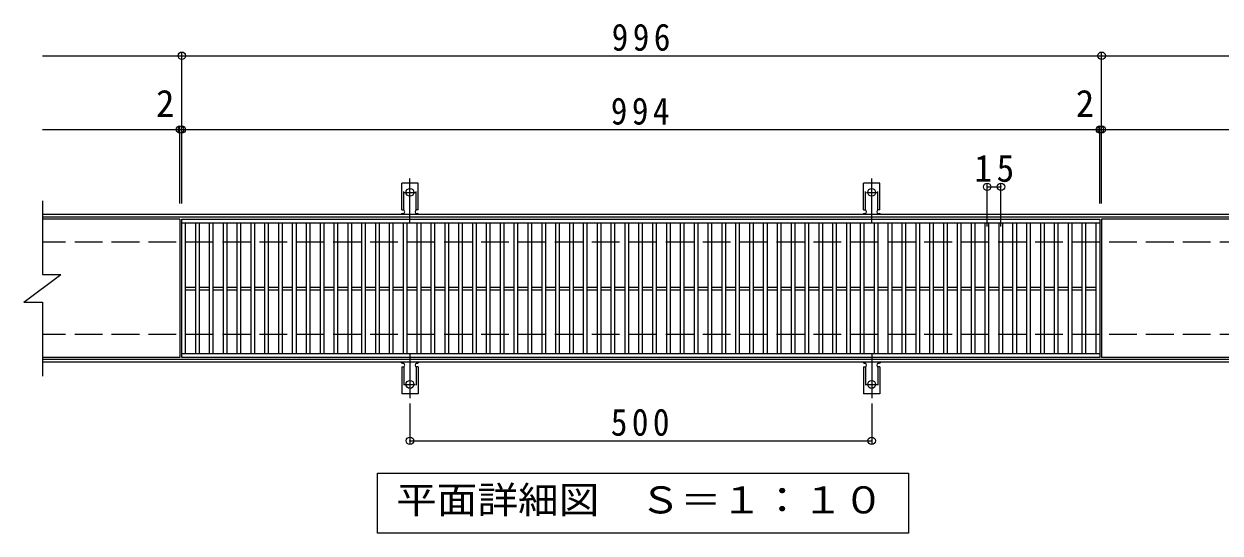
# Model space of a CAD drawing. Units: millimetres, scale not verified. Extents: x -1502 to 1694, y -1370 to 1203.
# Drawn here: x -670 to 625, y 651 to 1203 of the extents above; entities that cross this region are included whole.
import ezdxf
from ezdxf.enums import TextEntityAlignment as Align

# ---------------------------------------------------------------- set-up
doc = ezdxf.new("R2010")
doc.units = ezdxf.units.MM
doc.header["$LTSCALE"] = 10
doc.header["$PDMODE"] = 32
doc.header["$PDSIZE"] = 8
for name, pattern in [('CHAIN2', [12, 9, -1, 1, -1]), ('DASHED2', [3, 2, -1]), ('DASHED3', [4, 3, -1])]:
    doc.linetypes.add(name, pattern=pattern)
for name, color, linetype, lineweight in [('C-1', 2, 'Continuous', 9), ('C-2', 3, 'Continuous', 9), ('C-4', 7, 'Continuous', 9), ('C-5', 7, 'Continuous', 9), ('C-A', 3, 'Continuous', 9)]:
    doc.layers.add(name, color=color, linetype=linetype, lineweight=lineweight)
doc.styles.add('ＭＳ ゴシック', font='')
doc.styles.get('ＭＳ ゴシック').set_extended_font_data('MS Gothic')

msp = doc.modelspace()

# ---------------------------------------------------------------- linework, layer by layer
at = {"layer": 'C-1'}
for p, q in [((654.58, 996.45), (-650.42, 996.45)), ((654.58, 993.44), (-650.42, 993.44)), ((654.58, 839.45), (-650.42, 839.45)), ((654.58, 836.45), (-650.42, 836.44))]:
    msp.add_line(p, q, dxfattribs=at)
at = {"layer": 'C-1', "linetype": 'DASHED3'}
for p, q in [((654.58, 966.44), (-650.42, 966.44)), ((654.58, 866.45), (-650.42, 866.45))]:
    msp.add_line(p, q, dxfattribs=at)
at = {"layer": 'C-2'}
for p, q in [((-650.42, 1011.45), (-650.42, 931.45)), ((-501.42, 991.44), (-650.42, 991.44)), ((-501.42, 991.44), (-501.42, 841.45)), ((-499.42, 987.44), (494.58, 987.44)), ((-495.42, 845.44), (-495.42, 987.44)), ((-484.42, 845.44), (-484.42, 987.44)), ((-480.42, 845.44), (-480.42, 987.44)), ((-469.42, 845.44), (-469.42, 987.44)), ((-465.42, 845.44), (-465.42, 987.44)), ((-454.42, 845.44), (-454.42, 987.44)), ((-450.42, 845.44), (-450.42, 987.44)), ((-439.42, 845.44), (-439.42, 987.44)), ((-435.42, 845.44), (-435.42, 987.44)), ((-424.42, 845.44), (-424.42, 987.44)), ((-420.42, 845.44), (-420.42, 987.44)), ((-409.42, 845.44), (-409.42, 987.44)), ((-405.42, 845.44), (-405.42, 987.44)), ((-394.42, 845.44), (-394.42, 987.44)), ((-390.42, 845.44), (-390.42, 987.44)), ((-379.42, 845.44), (-379.42, 987.44)), ((-375.42, 845.44), (-375.42, 987.44)), ((-364.42, 845.44), (-364.42, 987.44)), ((-360.42, 845.44), (-360.42, 987.44)), ((-349.42, 845.44), (-349.42, 987.44)), ((-345.42, 845.44), (-345.42, 987.44)), ((-334.42, 845.44), (-334.42, 987.44)), ((-330.42, 845.44), (-330.42, 987.44)), ((-319.42, 845.44), (-319.42, 987.44)), ((-315.42, 845.44), (-315.42, 987.44)), ((-304.42, 845.44), (-304.42, 987.44)), ((-300.42, 845.44), (-300.42, 987.44)), ((-289.42, 845.44), (-289.42, 987.44)), ((-285.42, 845.44), (-285.42, 987.44)), ((-274.42, 845.44), (-274.42, 987.44)), ((-270.42, 845.44), (-270.42, 987.44)), ((-259.42, 845.44), (-259.42, 987.44)), ((-255.42, 845.44), (-255.42, 987.44)), ((-244.42, 845.44), (-244.42, 987.44)), ((-240.42, 845.44), (-240.42, 987.44)), ((-229.42, 845.44), (-229.42, 987.44)), ((-225.42, 845.44), (-225.42, 987.44)), ((-214.42, 845.44), (-214.42, 987.44)), ((-210.42, 845.44), (-210.42, 987.44)), ((-199.42, 845.44), (-199.42, 987.44)), ((-195.42, 845.44), (-195.42, 987.44)), ((-184.42, 845.44), (-184.42, 987.44)), ((-180.42, 845.44), (-180.42, 987.44)), ((-169.42, 845.44), (-169.42, 987.44)), ((-165.42, 845.44), (-165.42, 987.44)), ((-154.42, 845.44), (-154.42, 987.44)), ((-150.42, 845.44), (-150.42, 987.44)), ((-139.42, 845.44), (-139.42, 987.44)), ((-135.42, 845.44), (-135.42, 987.44)), ((-124.42, 845.44), (-124.42, 987.44)), ((-120.42, 845.44), (-120.42, 987.44)), ((-109.42, 845.44), (-109.42, 987.44)), ((-105.42, 845.44), (-105.42, 987.44)), ((-94.42, 845.44), (-94.42, 987.44)), ((-90.42, 845.44), (-90.42, 987.44)), ((-79.42, 845.44), (-79.42, 987.44)), ((-75.42, 845.44), (-75.42, 987.44)), ((-64.42, 845.44), (-64.42, 987.44)), ((-60.42, 845.44), (-60.42, 987.44)), ((-49.42, 845.44), (-49.42, 987.44)), ((-45.42, 845.44), (-45.42, 987.44)), ((-34.42, 845.44), (-34.42, 987.44)), ((-30.42, 845.44), (-30.42, 987.44)), ((-19.42, 845.44), (-19.42, 987.44)), ((-15.42, 845.44), (-15.42, 987.44)), ((-4.42, 845.44), (-4.42, 987.44)), ((-0.42, 845.44), (-0.42, 987.44)), ((10.58, 845.44), (10.58, 987.44)), ((14.58, 845.44), (14.58, 987.44)), ((25.58, 845.44), (25.58, 987.44)), ((29.58, 845.44), (29.58, 987.44)), ((40.58, 845.44), (40.58, 987.44)), ((44.58, 845.44), (44.58, 987.44)), ((55.58, 845.44), (55.58, 987.44)), ((59.58, 845.44), (59.58, 987.44)), ((70.58, 845.44), (70.58, 987.44)), ((74.58, 845.44), (74.58, 987.44)), ((85.58, 845.44), (85.58, 987.44)), ((89.58, 845.44), (89.58, 987.44)), ((100.58, 845.44), (100.58, 987.44)), ((104.58, 845.44), (104.58, 987.44)), ((115.58, 845.44), (115.58, 987.44)), ((119.58, 845.44), (119.58, 987.44)), ((130.58, 845.44), (130.58, 987.44)), ((134.58, 845.44), (134.58, 987.44)), ((145.58, 845.44), (145.58, 987.44)), ((149.58, 845.44), (149.58, 987.44)), ((160.58, 845.44), (160.58, 987.44)), ((164.58, 845.44), (164.58, 987.44)), ((175.58, 845.44), (175.58, 987.44)), ((179.58, 845.44), (179.58, 987.44)), ((190.58, 845.44), (190.58, 987.44)), ((194.58, 845.44), (194.58, 987.44)), ((205.58, 845.44), (205.58, 987.44)), ((209.58, 845.44), (209.58, 987.44)), ((220.58, 845.44), (220.58, 987.44)), ((224.58, 845.44), (224.58, 987.44)), ((235.58, 845.44), (235.58, 987.44)), ((239.58, 845.44), (239.58, 987.44)), ((250.58, 845.44), (250.58, 987.44)), ((254.58, 845.44), (254.58, 987.44)), ((265.58, 845.44), (265.58, 987.44)), ((269.58, 845.44), (269.58, 987.44)), ((280.58, 845.44), (280.58, 987.44)), ((284.58, 845.44), (284.58, 987.44)), ((295.58, 845.44), (295.58, 987.44)), ((299.58, 845.44), (299.58, 987.44)), ((310.58, 845.44), (310.58, 987.44)), ((314.58, 845.44), (314.58, 987.44)), ((325.58, 845.44), (325.58, 987.44)), ((329.58, 845.44), (329.58, 987.44)), ((340.58, 845.44), (340.58, 987.44)), ((344.58, 845.44), (344.58, 987.44)), ((355.58, 845.44), (355.58, 987.44)), ((359.58, 845.44), (359.58, 987.44)), ((370.58, 845.44), (370.58, 987.44)), ((374.58, 845.44), (374.58, 987.44)), ((385.58, 845.44), (385.58, 987.44)), ((389.58, 845.44), (389.58, 987.44)), ((400.58, 845.44), (400.58, 987.44)), ((404.58, 845.44), (404.58, 987.44)), ((415.58, 845.44), (415.58, 987.44)), ((419.58, 845.44), (419.58, 987.44)), ((430.58, 845.44), (430.58, 987.44)), ((434.58, 845.44), (434.58, 987.44)), ((445.58, 845.44), (445.58, 987.44)), ((449.58, 845.44), (449.58, 987.44)), ((460.58, 845.44), (460.58, 987.44)), ((464.58, 845.44), (464.58, 987.44)), ((475.58, 845.44), (475.58, 987.44)), ((479.58, 845.44), (479.58, 987.44)), ((490.58, 845.44), (490.58, 987.44)), ((494.58, 991.44), (494.58, 841.44)), ((496.58, 991.45), (496.58, 841.45)), ((654.58, 991.45), (496.58, 991.45)), ((-670.42, 901.44), (-630.42, 931.45)), ((-650.42, 931.45), (-630.42, 931.45)), ((-495.42, 917.94), (-484.42, 917.94)), ((-495.42, 914.94), (-484.42, 914.94)), ((-480.42, 917.94), (-469.42, 917.94)), ((-480.42, 914.94), (-469.42, 914.94)), ((-465.42, 917.94), (-454.42, 917.94)), ((-465.42, 914.94), (-454.42, 914.94)), ((-450.42, 917.94), (-439.42, 917.94)), ((-450.42, 914.94), (-439.42, 914.94)), ((-435.42, 917.94), (-424.42, 917.94)), ((-435.42, 914.94), (-424.42, 914.94)), ((-420.42, 917.94), (-409.42, 917.94)), ((-420.42, 914.94), (-409.42, 914.94)), ((-405.42, 917.94), (-394.42, 917.94)), ((-405.42, 914.94), (-394.42, 914.94)), ((-390.42, 917.94), (-379.42, 917.94)), ((-390.42, 914.94), (-379.42, 914.94)), ((-375.42, 917.94), (-364.42, 917.94)), ((-375.42, 914.94), (-364.42, 914.94)), ((-360.42, 917.94), (-349.42, 917.94)), ((-360.42, 914.94), (-349.42, 914.94)), ((-345.42, 917.94), (-334.42, 917.94)), ((-345.42, 914.94), (-334.42, 914.94)), ((-330.42, 917.94), (-319.42, 917.94)), ((-330.42, 914.94), (-319.42, 914.94)), ((-315.42, 917.94), (-304.42, 917.94)), ((-315.42, 914.94), (-304.42, 914.94)), ((-300.42, 917.94), (-289.42, 917.94)), ((-300.42, 914.94), (-289.42, 914.94)), ((-285.42, 917.94), (-274.42, 917.94)), ((-285.42, 914.94), (-274.42, 914.94)), ((-270.42, 917.94), (-259.42, 917.94)), ((-270.42, 914.94), (-259.42, 914.94)), ((-255.42, 917.94), (-244.42, 917.94)), ((-255.42, 914.94), (-244.42, 914.94)), ((-240.42, 917.94), (-229.42, 917.94)), ((-240.42, 914.94), (-229.42, 914.94)), ((-225.42, 917.94), (-214.42, 917.94)), ((-225.42, 914.94), (-214.42, 914.94)), ((-210.42, 917.94), (-199.42, 917.94)), ((-210.42, 914.94), (-199.42, 914.94)), ((-195.42, 917.94), (-184.42, 917.94)), ((-195.42, 914.94), (-184.42, 914.94)), ((-180.42, 917.94), (-169.42, 917.94)), ((-180.42, 914.94), (-169.42, 914.94)), ((-165.42, 917.94), (-154.42, 917.94)), ((-165.42, 914.94), (-154.42, 914.94)), ((-150.42, 917.94), (-139.42, 917.94)), ((-150.42, 914.94), (-139.42, 914.94)), ((-135.42, 917.94), (-124.42, 917.94)), ((-135.42, 914.94), (-124.42, 914.94)), ((-120.42, 917.94), (-109.42, 917.94)), ((-120.42, 914.94), (-109.42, 914.94)), ((-105.42, 917.94), (-94.42, 917.94)), ((-105.42, 914.94), (-94.42, 914.94)), ((-90.42, 917.94), (-79.42, 917.94)), ((-90.42, 914.94), (-79.42, 914.94)), ((-75.42, 917.94), (-64.42, 917.94)), ((-75.42, 914.94), (-64.42, 914.94)), ((-60.42, 917.94), (-49.42, 917.94)), ((-60.42, 914.94), (-49.42, 914.94)), ((-45.42, 917.94), (-34.42, 917.94)), ((-45.42, 914.94), (-34.42, 914.94)), ((-30.42, 917.94), (-19.42, 917.94)), ((-30.42, 914.94), (-19.42, 914.94)), ((-15.42, 917.94), (-4.42, 917.94)), ((-15.42, 914.94), (-4.42, 914.94)), ((-0.42, 917.94), (10.58, 917.94)), ((-0.42, 914.94), (10.58, 914.94)), ((14.58, 917.94), (25.58, 917.94)), ((14.58, 914.94), (25.58, 914.94)), ((29.58, 917.94), (40.58, 917.94)), ((29.58, 914.94), (40.58, 914.94)), ((44.58, 917.94), (55.58, 917.94)), ((44.58, 914.94), (55.58, 914.94)), ((59.58, 917.94), (70.58, 917.94)), ((59.58, 914.94), (70.58, 914.94)), ((74.58, 917.94), (85.58, 917.94)), ((74.58, 914.94), (85.58, 914.94)), ((89.58, 917.94), (100.58, 917.94)), ((89.58, 914.94), (100.58, 914.94)), ((104.58, 917.94), (115.58, 917.94)), ((104.58, 914.94), (115.58, 914.94)), ((119.58, 917.94), (130.58, 917.94)), ((119.58, 914.94), (130.58, 914.94)), ((134.58, 917.94), (145.58, 917.94)), ((134.58, 914.94), (145.58, 914.94)), ((149.58, 917.94), (160.58, 917.94)), ((149.58, 914.94), (160.58, 914.94)), ((164.58, 917.94), (175.58, 917.94)), ((164.58, 914.94), (175.58, 914.94)), ((179.58, 917.94), (190.58, 917.94)), ((179.58, 914.94), (190.58, 914.94)), ((194.58, 917.94), (205.58, 917.94)), ((194.58, 914.94), (205.58, 914.94)), ((209.58, 917.94), (220.58, 917.94)), ((209.58, 914.94), (220.58, 914.94)), ((224.58, 917.94), (235.58, 917.94)), ((224.58, 914.94), (235.58, 914.94)), ((239.58, 917.94), (250.58, 917.94)), ((239.58, 914.94), (250.58, 914.94)), ((254.58, 917.94), (265.58, 917.94)), ((254.58, 914.94), (265.58, 914.94)), ((269.58, 917.94), (280.58, 917.94)), ((269.58, 914.94), (280.58, 914.94)), ((284.58, 917.94), (295.58, 917.94)), ((284.58, 914.94), (295.58, 914.94)), ((299.58, 917.94), (310.58, 917.94)), ((299.58, 914.94), (310.58, 914.94)), ((314.58, 917.94), (325.58, 917.94)), ((314.58, 914.94), (325.58, 914.94)), ((329.58, 917.94), (340.58, 917.94)), ((329.58, 914.94), (340.58, 914.94)), ((344.58, 917.94), (355.58, 917.94)), ((344.58, 914.94), (355.58, 914.94)), ((359.58, 917.94), (370.58, 917.94)), ((359.58, 914.94), (370.58, 914.94)), ((374.58, 917.94), (385.58, 917.94)), ((374.58, 914.94), (385.58, 914.94)), ((389.58, 917.94), (400.58, 917.94)), ((389.58, 914.94), (400.58, 914.94)), ((404.58, 917.94), (415.58, 917.94)), ((404.58, 914.94), (415.58, 914.94)), ((419.58, 917.94), (430.58, 917.94)), ((419.58, 914.94), (430.58, 914.94)), ((434.58, 917.94), (445.58, 917.94)), ((434.58, 914.94), (445.58, 914.94)), ((449.58, 917.94), (460.58, 917.94)), ((449.58, 914.94), (460.58, 914.94)), ((464.58, 917.94), (475.58, 917.94)), ((464.58, 914.94), (475.58, 914.94)), ((479.58, 917.94), (490.58, 917.94)), ((479.58, 914.94), (490.58, 914.94)), ((-670.42, 901.44), (-650.42, 901.44)), ((-650.42, 901.44), (-650.42, 821.45)), ((494.58, 845.44), (-499.42, 845.44)), ((-501.42, 841.45), (-650.42, 841.45)), ((494.58, 841.44), (-499.42, 841.44)), ((654.58, 841.45), (496.58, 841.45))]:
    msp.add_line(p, q, dxfattribs=at)
msp.add_lwpolyline([(-499.42, 841.44), (-499.42, 991.44), (494.58, 991.44)], dxfattribs=at)
at = {"layer": 'C-4'}
for p, q in [((-650.42, 1168.44), (654.58, 1168.44)), ((-499.42, 1008.44), (-499.42, 1171.45)), ((496.58, 1008.44), (496.58, 1171.45)), ((-650.42, 1088.45), (654.58, 1088.45)), ((-501.42, 1008.44), (-501.42, 1091.44)), ((494.58, 1008.44), (494.58, 1091.44)), ((372.58, 983.45), (372.58, 1029.45)), ((372.58, 1026.45), (387.58, 1026.45)), ((387.58, 983.45), (387.58, 1029.45)), ((-252.42, 791.73), (-252.42, 748.44)), ((247.58, 791.73), (247.58, 748.44)), ((-252.42, 751.44), (247.58, 751.44))]:
    msp.add_line(p, q, dxfattribs=at)
for p in [(-499.42, 1168.44), (496.58, 1168.44), (-501.42, 1088.45), (-499.42, 1088.45), (494.58, 1088.45), (496.58, 1088.45), (372.58, 1026.45), (387.58, 1026.45), (-252.42, 751.44), (247.58, 751.44)]:
    msp.add_point(p, dxfattribs=at)
at = {"layer": 'C-5'}
msp.add_lwpolyline([(-287.42, 651.45), (-287.42, 716.44), (287.58, 716.44), (287.58, 651.45)], close=True, dxfattribs=at)
at = {"layer": 'C-A'}
for p, q in [((-261.17, 1001.44), (-261.17, 1030.44)), ((-243.67, 1030.44), (-261.17, 1030.44)), ((-243.67, 1001.44), (-243.67, 1030.44)), ((238.83, 1001.44), (238.83, 1030.44)), ((256.33, 1030.44), (238.83, 1030.44)), ((256.33, 1001.44), (256.33, 1030.44)), ((-261.17, 1001.44), (-259.92, 1001.44)), ((-260.42, 997.44), (-259.92, 997.44)), ((-243.67, 1001.44), (-244.92, 1001.44)), ((-244.92, 997.44), (-244.41, 997.44)), ((238.83, 1001.44), (240.08, 1001.44)), ((239.58, 997.44), (240.08, 997.44)), ((256.33, 1001.44), (255.08, 1001.44)), ((255.08, 997.44), (255.59, 997.44)), ((-261.17, 831.44), (-259.92, 831.44)), ((-261.17, 831.44), (-261.17, 802.44)), ((-260.42, 835.44), (-259.92, 835.44)), ((-244.92, 835.44), (-244.41, 835.44)), ((-243.67, 831.44), (-244.92, 831.44)), ((-243.67, 831.44), (-243.67, 802.44)), ((238.83, 831.44), (240.08, 831.44)), ((238.83, 831.44), (238.83, 802.44)), ((239.58, 835.44), (240.08, 835.44)), ((255.08, 835.44), (255.59, 835.44)), ((256.33, 831.44), (255.08, 831.44)), ((256.33, 831.44), (256.33, 802.44)), ((-243.67, 802.44), (-261.17, 802.44)), ((256.33, 802.44), (238.83, 802.44))]:
    msp.add_line(p, q, dxfattribs=at)
at = {"layer": 'C-A', "linetype": 'DASHED2'}
for p, q in [((-259.17, 1001.3), (-259.17, 1030.44)), ((-245.67, 1001.3), (-245.67, 1030.44)), ((240.83, 1001.3), (240.83, 1030.44)), ((254.33, 1001.3), (254.33, 1030.44)), ((-259.17, 831.59), (-259.17, 802.44)), ((-245.67, 831.59), (-245.67, 802.44)), ((240.83, 831.59), (240.83, 802.44)), ((254.33, 831.59), (254.33, 802.44))]:
    msp.add_line(p, q, dxfattribs=at)
at = {"layer": 'C-A', "color": 7, "linetype": 'CHAIN2'}
for p, q in [((-252.42, 987.98), (-252.42, 1035.38)), ((247.58, 987.98), (247.58, 1035.38)), ((-258.19, 1020.44), (-246.64, 1020.44)), ((241.81, 1020.44), (253.36, 1020.44)), ((-252.42, 844.91), (-252.42, 797.51)), ((247.58, 844.91), (247.58, 797.51)), ((-258.19, 812.44), (-246.64, 812.44)), ((241.81, 812.44), (253.36, 812.44))]:
    msp.add_line(p, q, dxfattribs=at)
at = {"layer": 'C-A'}
for centre in [(-252.42, 1020.44), (247.58, 1020.44), (-252.42, 812.44), (247.58, 812.44)]:
    msp.add_circle(centre, 4.25, dxfattribs=at)
for centre, start, end in [((-260.42, 995.44), 90.27596, 150.00047), ((-259.92, 999.44), 270, 90), ((-244.92, 999.44), 90, 269.8667), ((-244.42, 995.44), 29.99927, 89.75836), ((239.58, 995.44), 90.27596, 150.00047), ((240.08, 999.44), 270, 90), ((255.08, 999.44), 90, 269.8667), ((255.58, 995.44), 29.99927, 89.75836), ((-260.42, 837.44), 209.99951, 269.72403), ((-259.92, 833.44), 270, 90), ((-244.92, 833.44), 90.13329, 270), ((-244.42, 837.44), 270.24162, 330.00072), ((239.58, 837.44), 209.99951, 269.72403), ((240.08, 833.44), 270, 90), ((255.08, 833.44), 90.13329, 270), ((255.58, 837.44), 270.24162, 330.00072)]:
    msp.add_arc(centre, 2, start, end, dxfattribs=at)

# ---------------------------------------------------------------- texts
at = {"layer": 'C-4', "color": 2, "style": 'ＭＳ ゴシック'}
for p in [(-527.38, 1093.44), (468.62, 1093.44)]:
    msp.add_text('2', height=29.33, dxfattribs=at).set_placement(p, align=Align.BOTTOM_LEFT)
at = {"layer": 'C-4', "color": 2, "char_height": 29.33, "attachment_point": 7, "style": 'ＭＳ ゴシック'}
for s, insert in [('\\T1.27;\\W0.9;996', (-33.92, 1173.44)), ('\\T1.27;\\W0.9;994', (-34.92, 1093.44)), ('\\T1.27;\\W0.95;15', (358.83, 1031.45)), ('\\T1.27;\\W0.9;500', (-34.92, 756.44))]:
    msp.add_mtext(s, dxfattribs=dict(at, insert=insert))
at = {"layer": 'C-5', "color": 2, "style": 'ＭＳ ゴシック', "width": 1.1}
msp.add_text('平面詳細図\u3000Ｓ＝１：１０', height=29.33, dxfattribs=at).set_placement((-267.42, 663.95), align=Align.BOTTOM_LEFT)

doc.saveas('drawing.dxf')
